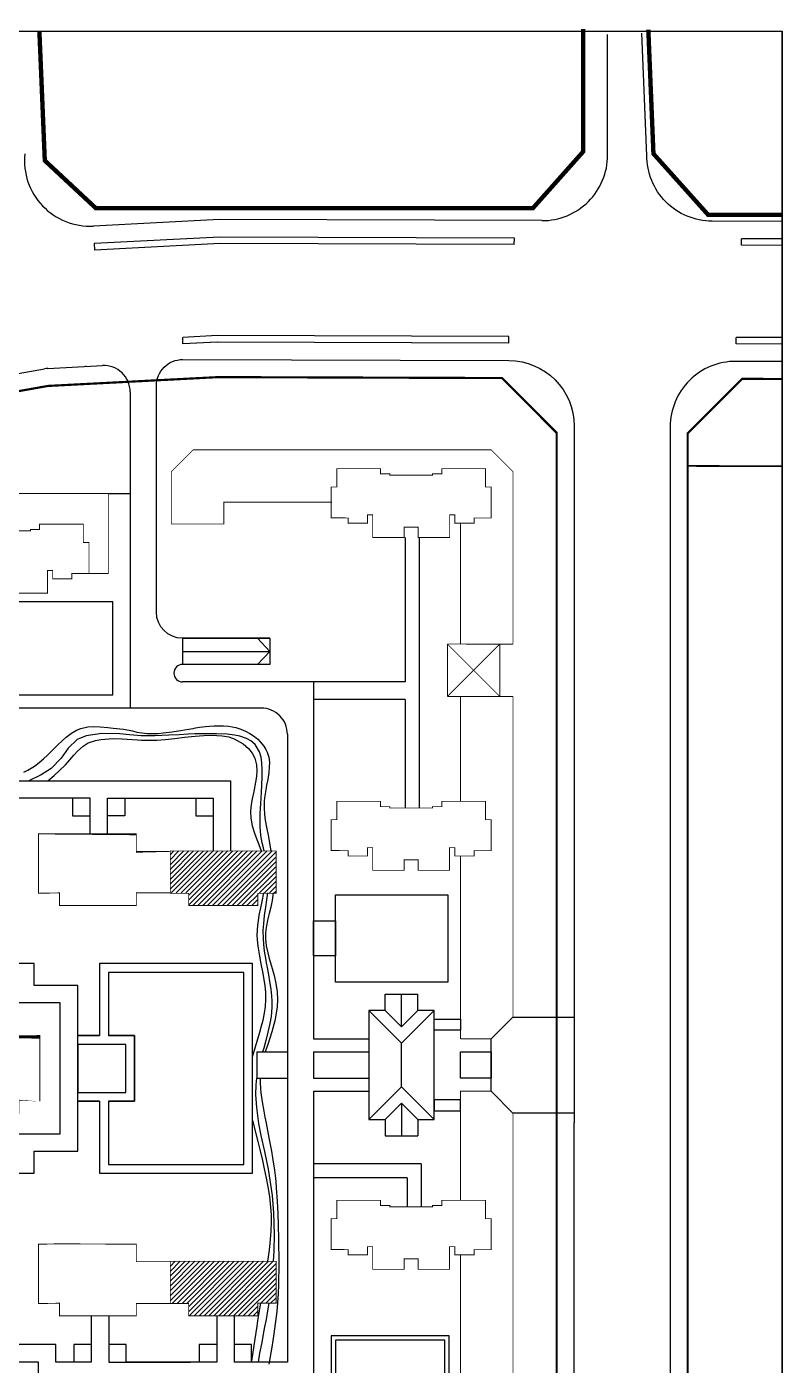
# Model space of a CAD drawing. Extents: x 164940 to 3842273, y 640355 to 1124023.
# Drawn here: x 3629571 to 3633038, y 1086024 to 1092156 of the extents above; entities that cross this region are included whole.
import ezdxf

# ---------------------------------------------------------------- set-up
doc = ezdxf.new("R2010")
doc.units = 0
doc.header["$LTSCALE"] = 1000
doc.header["$MEASUREMENT"] = 0
doc.linetypes.add('ACAD_ISO04W100', pattern=[30.5, 24, -3, 0.5, -3])
doc.linetypes.add('PHANTOMX2', pattern=[127.00000000000001, 63.5, -12.7, 12.7, -12.7, 12.7, -12.7])
for name, color, linetype in [('G-城市绿线', 7, 'Continuous'), ('HACTH', 8, 'Continuous'), ('l-123', 7, 'Continuous'), ('ROAD', 4, 'Continuous'), ('T-房间', 7, 'Continuous'), ('地裂缝坐标戳', 130, 'Continuous'), ('红线', 1, 'Continuous'), ('道牙', 3, 'Continuous')]:
    doc.layers.add(name, color=color, linetype=linetype)
pattern_1 = [(45, (3328025.335582726, 1110707.083654269), (-11.22532015133644, 11.22532015133644), [])]

msp = doc.modelspace()

# ---------------------------------------------------------------- hatches: boundary and pattern name
at = {"layer": 'HACTH'}
h = msp.add_hatch(dxfattribs=at)
h.set_pattern_fill('ANSI31', color=6, scale=10, style=0)
h.set_pattern_definition(pattern_1)
h.paths.add_polyline_path([(3630228.01351113, 1088379.764562704), (3630228.013511102, 1088187.764562116), (3630312.013511096, 1088187.764562097), (3630312.013511087, 1088129.76456209), (3630628.013511158, 1088129.76456209), (3630628.013511148, 1088187.764562097), (3630712.013511143, 1088187.764562116), (3630712.013511105, 1088379.764562704)])
h = msp.add_hatch(dxfattribs=at)
h.set_pattern_fill('ANSI31', color=6, scale=10, style=0)
h.set_pattern_definition(pattern_1)
h.paths.add_polyline_path([(3630228.013511167, 1086499.764561754), (3630228.01351113, 1086307.764561184), (3630312.013511133, 1086307.764561166), (3630312.013511124, 1086249.764561158), (3630628.013511186, 1086249.764561158), (3630628.013511176, 1086307.764561166), (3630712.013511171, 1086307.764561166), (3630712.013511143, 1086499.764561754)])

# ---------------------------------------------------------------- linework, layer by layer
at = {"color": 8}
msp.add_line((3632596.457235391, 1086892.913574268), (3632596.457235391, 1084188.502696686), dxfattribs=at)
at = {"color": 8, "linetype": 'Continuous', "const_width": 20, "flags": 128}
for points in [[(3632117.364549606, 1092146.366947469), (3632117.364549606, 1091583.480685045), (3631888.321983672, 1091325.690910638), (3629886.320966051, 1091325.690910638), (3629653.051593645, 1091543.234387272), (3629628.343811424, 1092134.554802336)], [(3633028.489844256, 1091294.042460442), (3632690.802128396, 1091294.042460442), (3632439.758691869, 1091574.642672268), (3632416.34587377, 1092142.947472975)]]:
    msp.add_lwpolyline(points, dxfattribs=at)
at = {"layer": 'G-城市绿线', "color": 8, "linetype": 'PHANTOMX2', "ltscale": 0.1, "const_width": 8}
for points in [[(3633028.489844256, 1090542.487744306), (3632846.454676163, 1090543.113827602)], [(3632596.457235391, 1090144.122181264), (3633028.489844256, 1090142.637634136)]]:
    msp.add_lwpolyline(points, dxfattribs=at)
at = {"layer": 'l-123', "ltscale": 6}
msp.add_line((3633028.489844256, 1079378.863604319), (3633028.489844256, 1092135.633431011), dxfattribs=at)
msp.add_lwpolyline([(3623945.101466735, 1092135.633431011), (3633028.489844256, 1092135.633431011), (3633028.489844256, 1079378.863604319), (3623945.101466735, 1079378.863604319)], close=True, dxfattribs=at)
at = {"layer": 'ROAD', "color": 8}
for p, q in [((3628978.981904245, 1090469.304514535), (3629651.785221963, 1090589.117367164)), ((3629666.60009653, 1090590.814521153), (3629917.789768211, 1090603.859909856)), ((3631302.613379068, 1089815.786709253), (3631302.613379068, 1089154.571091019)), ((3630684.013216949, 1089234.572086082), (3630284.013216949, 1089234.572706361)), ((3630644.01841589, 1089154.572112308), (3630284.013092888, 1089154.57267058)), ((3630884.018630625, 1089154.571470384), (3630884.014630836, 1087518.954498888)), ((3631302.613379068, 1089074.57044673), (3630884.018434991, 1089074.571470384)), ((3631302.613379068, 1089074.57044673), (3631302.613379068, 1088577.0317516)), ((3631366.613378652, 1089090.570934498), (3631366.613378652, 1088577.031751618)), ((3630644.018043724, 1089034.572701555), (3629964.013510399, 1089034.572701555)), ((3630764.018043724, 1088914.572408114), (3630764.011010683, 1086038.084678993)), ((3630884.014630836, 1087518.954498888), (3631136.465766865, 1087518.954498888)), ((3630624.013406222, 1087458.954498888), (3630624.013112771, 1087338.954498888)), ((3630624.013406222, 1087458.954498888), (3630764.014484721, 1087458.954498888)), ((3630884.014630836, 1087458.954498888), (3631136.465766865, 1087458.954498888)), ((3630624.013112771, 1087338.954498888), (3630764.014191317, 1087338.954498888)), ((3630884.014630836, 1087338.954498888), (3631136.465766865, 1087338.954498888)), ((3630884.014042781, 1087278.954498888), (3630884.001730715, 1082205.086141963)), ((3630884.014042781, 1087278.954498888), (3631136.465766865, 1087278.954498888)), ((3632076.452759408, 1084165.638755531), (3632076.452759408, 1087134.94029668)), ((3631375.746545146, 1086946.619834237), (3630884.01294518, 1086946.621036743)), ((3631375.746545146, 1086946.619834237), (3631375.746545146, 1086749.080064454)), ((3631311.746545552, 1086882.619990752), (3631311.746545552, 1086749.080064473))]:
    msp.add_line(p, q, dxfattribs=at)
at = {"layer": 'ROAD', "color": 8, "ltscale": 6}
for p, q in [((3629964.013510399, 1089034.572701555), (3629404.020698776, 1089034.572701555)), ((3629404.020698776, 1088701.621291403), (3630504.008044737, 1088701.621291403)), ((3630504.008044737, 1088701.621291403), (3630504.008044737, 1088379.538080142)), ((3629859.999848983, 1088621.621291403), (3629364.020698776, 1088621.621291403))]:
    msp.add_line(p, q, dxfattribs=at)
for points in [[(3629653.051593645, 1091543.234387272), (3629628.343811424, 1092134.554802336)], [(3628205.585664769, 1090334.568326016), (3628873.357735683, 1090369.236356866), (3629667.10133271, 1090510.586261236), (3630034.983796977, 1090529.689734717)], [(3629944.013510409, 1090018.160457377), (3630044.013510399, 1090018.160457377)], [(3629780.004641234, 1088621.621291403), (3629780.004641234, 1088541.621291403), (3629860.004641234, 1088541.621291403)], [(3629859.999848983, 1088459.538080104), (3629859.999848983, 1088621.621291403)], [(3629939.999848983, 1088621.621291403), (3630424.008044737, 1088621.621291403)], [(3629939.999848983, 1088459.538080104), (3629939.999848983, 1088621.621291403)], [(3630020.004641234, 1088621.621291403), (3630020.004641234, 1088541.621291403), (3629940.004641234, 1088541.621291403)], [(3630344.012836988, 1088621.621291403), (3630344.012836988, 1088541.621291403), (3630424.012836988, 1088541.621291403)], [(3630424.008044737, 1088621.621291403), (3630424.008044737, 1088379.538080142)], [(3629244.015906525, 1086903.764562317), (3629604.013511163, 1086903.764562317), (3629604.013511163, 1087003.764561944), (3629804.013510399, 1087003.764561944), (3629804.013510399, 1087763.764561944), (3629604.013511163, 1087763.764561944), (3629604.013511163, 1087863.764562317), (3629244.015906525, 1087863.764562317)], [(3629904.012020973, 1087233.764561944), (3629904.012020973, 1086903.764561553), (3630604.013406222, 1086903.764561553), (3630604.013406222, 1087863.764562317), (3629904.012020973, 1087863.764562317), (3629904.012020973, 1087533.764561944)], [(3629944.012020973, 1087233.764561944), (3629944.012020973, 1086943.764561553), (3630564.013406222, 1086943.764561553), (3630564.013406222, 1087823.764562317), (3629944.012020973, 1087823.764562317), (3629944.012020973, 1087533.764561944)], [(3628724.013511163, 1087083.764561944), (3628724.013511163, 1086983.764562317), (3629524.013511163, 1086983.764562317), (3629524.013511163, 1087083.764561944), (3629724.013510399, 1087083.764561944), (3629724.013510399, 1087683.764561944), (3629524.013511163, 1087683.764561944), (3629524.013511163, 1087783.764562317), (3629164.013510921, 1087783.764562317)], [(3632076.713955753, 1087178.954499391), (3631796.465767805, 1087178.954499391), (3631696.465767377, 1087278.954499391), (3631696.465765347, 1087518.954498962), (3631796.465764928, 1087618.954499391), (3632076.713955753, 1087618.954499391)], [(3632076.713955753, 1087598.954499391), (3632076.713955753, 1087198.954499391)], [(3629804.013510399, 1087533.764561944), (3629904.012020973, 1087533.764561944)], [(3629904.012020973, 1087533.764561944), (3629804.013510399, 1087533.764561944)], [(3629804.013510399, 1087493.764561944), (3629804.013510399, 1087273.764561944)], [(3629944.012020973, 1087533.764561944), (3630064.012020973, 1087533.764561944), (3630064.012020973, 1087233.764561944), (3629944.012020973, 1087233.764561944)], [(3629944.012020973, 1087233.764561944), (3630064.012020973, 1087233.764561944), (3630064.012020973, 1087533.764561944), (3629944.012020973, 1087533.764561944)], [(3630884.014630836, 1087458.954498888), (3630884.014630836, 1087338.954498888)], [(3629904.012020973, 1087233.764561944), (3629804.013510399, 1087233.764561944)], [(3629804.013510399, 1087233.764561944), (3629904.012020973, 1087233.764561944)], [(3632076.713955753, 1087165.57239835), (3632076.452759408, 1087134.94029668)], [(3629866.014502279, 1086249.764561177), (3629866.014502279, 1086038.084678993), (3629704.01154299, 1086038.084678993), (3629704.01154299, 1086118.087430102), (3629504.012380435, 1086118.087430102), (3629504.012380435, 1086318.089104992), (3629244.015906525, 1086318.089104992)], [(3629624.01154299, 1085838.087430102), (3629624.01154299, 1086038.087430102), (3629424.012380435, 1086038.087430102), (3629424.012380435, 1086238.089104992), (3629244.015906525, 1086238.089104992)], [(3629946.014502279, 1086249.764561177), (3629946.014502279, 1086038.084678993), (3630320.014502264, 1086038.084678993)], [(3630440.014502264, 1086249.764561158), (3630440.014502264, 1086038.084678993)], [(3630520.014502264, 1086249.764561158), (3630520.014502264, 1086038.084678993)], [(3630964.010267562, 1085538.087430102), (3630964.010267562, 1085318.087430102), (3631504.010267562, 1085318.087430102), (3631504.010267562, 1086158.087430102), (3630964.010267562, 1086158.087430102), (3630964.010267562, 1085938.087430102)], [(3630984.010267562, 1085538.087430102), (3630984.010267562, 1085338.087430102), (3631484.010267562, 1085338.087430102), (3631484.010267562, 1086138.087430102), (3630984.010267562, 1086138.087430102), (3630984.010267562, 1085938.087430102)], [(3629866.014502279, 1086118.084678993), (3629786.014502279, 1086118.084678993), (3629786.014502279, 1086038.084678993)], [(3630026.014502279, 1086038.084678993), (3630026.014502279, 1086118.084678993), (3629946.014502279, 1086118.084678993)], [(3630440.014502264, 1086118.084678993), (3630360.014502264, 1086118.084678993), (3630360.014502264, 1086038.084678993)], [(3630600.014502264, 1086038.084678993), (3630600.014502264, 1086118.084678993), (3630520.014502264, 1086118.084678993)], [(3630440.014502264, 1086038.084678993), (3630026.014502279, 1086038.084678993)], [(3630320.014502264, 1086038.084678993), (3630026.014502279, 1086038.084678993)], [(3630764.014537667, 1086038.084678993), (3630520.014502264, 1086038.084678993)]]:
    msp.add_lwpolyline(points, dxfattribs=at)
at = {"layer": 'ROAD', "color": 8}
msp.add_lwpolyline([(3630684.013216949, 1089354.572603748), (3630284.013216949, 1089354.573581935, -0.4142128461220058), (3630164.013510399, 1089474.573581935), (3630164.013510399, 1090511.752526582, -0.4151746973703651), (3630284.407158258, 1090631.751880915), (3631777.698075396, 1090626.853264802, -0.4132530801436263), (3632076.713955753, 1090326.85487897), (3632076.713955753, 1087165.57239835)], format="xyb", dxfattribs=at)
for points in [[(3630044.013510399, 1090484.021447682), (3630044.013510399, 1089034.572701555)], [(3631366.613378652, 1089815.786709253), (3631366.613378652, 1089090.570934498)], [(3630284.013216949, 1089354.573581935), (3630284.013216949, 1089234.572706361)], [(3630284.013216949, 1089354.573581935), (3630684.013216949, 1089354.573581935)], [(3630626.788040071, 1089354.572743688), (3630684.013216949, 1089294.573144157), (3630626.7880451, 1089234.572174818)], [(3630684.013216949, 1089354.573581935), (3630684.013216949, 1089234.572086082)], [(3630284.013216949, 1089294.573144157), (3630684.013216949, 1089294.573144157)], [(3631302.613549882, 1089154.57044673), (3630283.866887108, 1089154.572938)], [(3631311.746545552, 1086882.619990752), (3630884.012789872, 1086882.621036739)]]:
    msp.add_lwpolyline(points, dxfattribs=at)
at = {"layer": 'ROAD', "color": 8, "ltscale": 6}
for points in [[(3629402.368103943, 1089094.572701555), (3629964.014443901, 1089094.572701555), (3629964.014443901, 1089521.153093454), (3629402.368103943, 1089521.153093454)], [(3629804.013510399, 1087273.764561944), (3630024.012020973, 1087273.764561944), (3630024.012020973, 1087493.764561944), (3629804.013510399, 1087493.764561944)]]:
    msp.add_lwpolyline(points, close=True, dxfattribs=at)
at = {"layer": 'ROAD', "color": 8}
for points in [[(3630984.024952359, 1088179.198653576), (3631498.435166829, 1088179.197989058), (3631498.435166885, 1087779.198144925), (3630984.024952405, 1087779.198809461)], [(3630984.024952387, 1087899.198731527), (3630884.024094564, 1087899.198778503), (3630884.024094564, 1088059.198778503), (3630984.024952387, 1088059.198731527)], [(3631556.465766632, 1087458.954498646), (3631696.465767377, 1087458.954498366), (3631696.465767377, 1087338.954499391), (3631556.465766632, 1087338.954499689)]]:
    msp.add_lwpolyline(points, close=True, dxfattribs=at)
for centre, radius, start, end in [((3629672.823838728, 1090470.976025526), 119.9999999999999, 92.97294558291868, 100.0973917685382), ((3629844.013510399, 1090479.866661009), 119.9999999999987, 90, 92.97294558291868), ((3629924.013510399, 1090484.021414228), 120, 0, 92.97294558291868), ((3630284.013154914, 1089194.57268848), 40.00001789397675, 89.99991995872067, 269.9999199587206), ((3630644.018043724, 1088914.572701555), 120, 359.9998399174414, 90)]:
    msp.add_arc(centre, radius, start, end, dxfattribs=at)
at = {"layer": 'T-房间', "ltscale": 6}
for p, q in [((3631211.465766865, 1087648.954498888), (3631211.465766865, 1087723.954498888)), ((3631211.465766865, 1087723.954498888), (3631361.465766865, 1087723.954498888)), ((3631286.465766865, 1087573.954498888), (3631286.465766865, 1087723.954498888)), ((3631136.465766865, 1087648.954498888), (3631286.465766865, 1087498.954498888)), ((3631211.465766865, 1087648.954498888), (3631286.465766865, 1087573.954498888)), ((3631286.465766865, 1087498.954498888), (3631436.465766865, 1087648.954498888)), ((3631286.465766865, 1087573.954498888), (3631361.465766865, 1087648.954498888)), ((3631286.465766865, 1087298.954498888), (3631286.465766865, 1087498.954498888)), ((3631136.465766865, 1087148.954498888), (3631286.465766865, 1087298.954498888)), ((3631286.465766865, 1087298.954498888), (3631436.465766865, 1087148.954498888)), ((3631211.465766865, 1087148.954498888), (3631286.465766865, 1087223.954498888)), ((3631286.465766865, 1087223.954498888), (3631361.465766865, 1087148.954498888)), ((3631286.465766865, 1087223.954498888), (3631286.465766865, 1087073.954498888)), ((3631211.465766865, 1087148.954498888), (3631211.465766865, 1087073.954498888)), ((3631211.465766865, 1087073.954498888), (3631361.465766865, 1087073.954498888))]:
    msp.add_line(p, q, dxfattribs=at)
at = {"layer": 'T-房间', "ltscale": 6, "const_width": 4}
for points in [[(3631796.465757896, 1089327.732411501), (3631796.465754646, 1090118.160457377), (3631696.465754217, 1090218.160457377), (3630332.657842494, 1090218.160457377), (3630232.657842494, 1090118.160457377), (3630232.657842494, 1089878.160457377), (3630472.657842494, 1089878.160457377), (3630472.657842494, 1089978.160457377), (3630968.61337884, 1089978.160457377)], [(3629289.189609119, 1089877.15309345), (3629289.189609119, 1089918.160457377), (3629389.189609119, 1090018.160457377), (3629944.013510409, 1090018.160457377), (3629944.013510409, 1089651.153093491), (3629855.189609124, 1089651.153093491)], [(3629521.189608916, 1089561.153093436), (3629665.189608919, 1089561.153093436), (3629665.189608919, 1089665.081355096), (3629689.189609119, 1089665.081355096), (3629689.189609119, 1089627.153093469), (3629777.189609126, 1089627.153093469), (3629777.189609117, 1089651.153093473), (3629855.189609124, 1089651.153093473), (3629855.189609115, 1089793.153093447), (3629829.189609119, 1089793.153093447), (3629829.189609119, 1089877.15309345), (3629629.189609109, 1089877.15309345), (3629629.189609109, 1089853.153093447), (3629587.189609117, 1089853.153093447), (3629587.189609108, 1089847.153093432), (3629391.18960913, 1089847.153093376)], [(3631556.465758055, 1089327.934847873), (3631556.465755661, 1089881.786709287)], [(3631556.465755978, 1089809.040381004), (3631556.465758055, 1089327.934847873)], [(3631496.465758567, 1089328.036066078), (3631496.465758567, 1089088.036066078)], [(3631496.465758567, 1089327.985456985), (3631736.465758567, 1089087.782849845)], [(3631496.465758567, 1089327.985456985), (3631796.465757896, 1089327.732411501)], [(3631736.465758567, 1089327.783020594), (3631496.465758567, 1089088.036066078)], [(3631736.465758567, 1089327.783020594), (3631736.465758567, 1089087.782849845)], [(3631796.465758883, 1089087.782849845), (3631496.465758567, 1089087.782849845)], [(3631556.465759088, 1089087.782849845), (3631556.465761165, 1088607.031751656)], [(3631556.465766343, 1087518.954498366), (3631696.465765347, 1087518.954498962), (3631796.465764928, 1087618.954499391), (3631796.465758883, 1089087.782849845)], [(3631556.465762245, 1088357.031751674), (3631556.465764909, 1087738.087430102)], [(3631556.465764322, 1087874.731808741), (3631556.465762245, 1088357.031751674)], [(3631556.465762311, 1088357.031751674), (3631556.465766343, 1087518.954498366)], [(3631796.465773254, 1085889.055013441), (3631796.465767805, 1087178.954499391), (3631696.465767377, 1087278.954499391), (3631556.465767377, 1087278.954499391), (3631556.465769147, 1086779.080064491)], [(3631556.465770162, 1086529.08006451), (3631556.465772723, 1085889.257449833)]]:
    msp.add_lwpolyline(points, dxfattribs=at)
for points in [[(3631696.465019432, 1090047.786709265), (3631670.465019436, 1090047.786709265), (3631670.465019445, 1090131.786709268), (3631470.465019436, 1090131.786709268), (3631470.465019436, 1090107.786709265), (3631428.465019434, 1090107.786709283), (3631428.465019434, 1090101.78670925), (3631232.465019447, 1090101.786709194), (3631232.465019447, 1090107.786709265), (3631190.465019445, 1090107.786709265), (3631190.465019445, 1090131.786709268), (3630990.465019436, 1090131.786709268), (3630990.465019436, 1090047.786709265), (3630964.465019439, 1090047.786709265), (3630964.465019411, 1089905.786709309), (3631042.465019437, 1089905.786709291), (3631042.465019437, 1089881.786709287), (3631130.465019436, 1089881.786709287), (3631130.465019436, 1089919.714970913), (3631154.465019644, 1089919.714970913), (3631154.465019644, 1089815.786709272), (3631298.465019648, 1089815.786709253), (3631298.465019611, 1089863.786709242), (3631362.46501927, 1089863.786709186), (3631362.465019233, 1089815.786709253), (3631506.465019236, 1089815.786709253), (3631506.465019236, 1089919.714970913), (3631530.465019436, 1089919.714970913), (3631530.465019436, 1089881.786709287), (3631618.465019443, 1089881.786709287), (3631618.465019434, 1089905.786709291), (3631696.465019441, 1089905.786709291)], [(3631696.46132006, 1088523.031751652), (3631670.461320064, 1088523.031751652), (3631670.461320064, 1088607.031751656), (3631470.461320055, 1088607.031751656), (3631470.461320055, 1088583.031751652), (3631428.461320053, 1088583.031751671), (3631428.461320053, 1088577.031751637), (3631232.461320066, 1088577.031751581), (3631232.461320066, 1088583.031751652), (3631190.461320073, 1088583.031751652), (3631190.461320073, 1088607.031751656), (3630990.461320064, 1088607.031751656), (3630990.461320064, 1088523.031751652), (3630964.461320058, 1088523.031751652), (3630964.46132004, 1088381.031751697), (3631042.461320057, 1088381.031751678), (3631042.461320057, 1088357.031751674), (3631130.461320064, 1088357.031751674), (3631130.461320064, 1088394.960013301), (3631154.461320263, 1088394.960013301), (3631154.461320263, 1088291.031751659), (3631298.461320267, 1088291.031751641), (3631298.461320239, 1088339.03175163), (3631362.461319889, 1088339.031751574), (3631362.461319861, 1088291.031751641), (3631506.461319855, 1088291.031751659), (3631506.461319855, 1088394.960013301), (3631530.461320064, 1088394.960013301), (3631530.461320064, 1088357.031751674), (3631618.461320062, 1088357.031751674), (3631618.461320062, 1088381.031751678), (3631696.46132006, 1088381.031751678)], [(3630228.01351113, 1088379.76456276), (3630072.013511152, 1088379.764562723), (3630072.013511143, 1088459.764562667), (3629624.013511172, 1088459.764562704), (3629624.013511172, 1088459.764562704), (3629624.013511126, 1088187.764562172), (3629720.013511122, 1088187.764562153), (3629720.013511122, 1088129.764562164), (3630072.013511171, 1088129.764562146), (3630072.013511161, 1088187.764562153), (3630228.013511167, 1088187.764562153)], [(3630712.013511105, 1088379.764562704), (3630228.01351113, 1088379.764562704), (3630228.013511102, 1088187.764562116), (3630312.013511096, 1088187.764562097), (3630312.013511087, 1088129.76456209), (3630628.013511158, 1088129.76456209), (3630628.013511148, 1088187.764562097), (3630712.013511143, 1088187.764562116)], [(3629630.202960043, 1087529.764562183), (3629124.013511238, 1087529.764562276), (3629124.013511238, 1087529.764562276), (3629124.013511172, 1087237.764561743), (3629124.013511163, 1087179.764561717), (3629534.202960047, 1087179.76456168), (3629534.202960056, 1087237.76456165), (3629630.202960053, 1087237.764561669)], [(3631696.461319976, 1086695.080064487), (3631670.46131998, 1086695.080064487), (3631670.46131998, 1086779.080064491), (3631470.461319971, 1086779.080064491), (3631470.461319971, 1086755.080064487), (3631428.461319969, 1086755.080064506), (3631428.461319969, 1086749.080064473), (3631232.461319982, 1086749.080064417), (3631232.461319982, 1086755.080064487), (3631190.46131999, 1086755.080064487), (3631190.46131998, 1086779.080064491), (3630990.46131998, 1086779.080064491), (3630990.46131998, 1086695.080064487), (3630964.461319975, 1086695.080064487), (3630964.461319956, 1086553.080064532), (3631042.461319973, 1086553.080064513), (3631042.461319973, 1086529.08006451), (3631130.46131998, 1086529.08006451), (3631130.46131998, 1086567.008326136), (3631154.46132018, 1086567.008326136), (3631154.46132018, 1086463.080064495), (3631298.461320183, 1086463.080064476), (3631298.461320155, 1086511.080064446), (3631362.461319805, 1086511.080064409), (3631362.461319777, 1086463.080064476), (3631506.461319772, 1086463.080064476), (3631506.461319772, 1086567.008326136), (3631530.46131998, 1086567.008326136), (3631530.46131998, 1086529.08006451), (3631618.461319978, 1086529.08006451), (3631618.461319978, 1086553.080064513), (3631696.461319976, 1086553.080064513)], [(3630228.013511148, 1086499.764561773), (3630072.013511171, 1086499.764561754), (3630072.013511161, 1086579.764561699), (3629720.013511159, 1086579.764561754), (3629624.013511191, 1086579.764561717), (3629624.013511145, 1086307.764561184), (3629720.013511141, 1086307.764561166), (3629720.013511141, 1086249.764561196), (3630072.013511189, 1086249.764561158), (3630072.01351118, 1086307.764561166), (3630228.013511186, 1086307.764561184)], [(3630712.013511143, 1086499.764561754), (3630228.013511167, 1086499.764561754), (3630228.01351113, 1086307.764561184), (3630312.013511133, 1086307.764561166), (3630312.013511124, 1086249.764561158), (3630628.013511186, 1086249.764561158), (3630628.013511176, 1086307.764561166), (3630712.013511171, 1086307.764561166)]]:
    msp.add_lwpolyline(points, close=True, dxfattribs=at)
at = {"layer": 'T-房间', "ltscale": 6}
for points in [[(3631361.465766865, 1087648.954498888), (3631361.465766865, 1087723.954498888)], [(3631211.465766865, 1087648.954498888), (3631136.465766865, 1087648.954498888), (3631136.465766865, 1087148.954498888), (3631211.465766865, 1087148.954498888)], [(3631361.465766865, 1087148.954498888), (3631436.465766865, 1087148.954498888), (3631436.465766865, 1087648.954498888), (3631361.465766865, 1087648.954498888)], [(3631361.465766865, 1087148.954498888), (3631361.465766865, 1087073.954498888)]]:
    msp.add_lwpolyline(points, dxfattribs=at)
for points in [[(3631556.465765906, 1087558.954498552), (3631436.465766865, 1087558.954498366), (3631436.465766865, 1087608.954498888), (3631556.465765906, 1087608.954499074)], [(3631436.465766865, 1087188.954498888), (3631556.465767517, 1087188.954499018), (3631556.465767517, 1087238.95449954), (3631436.465766865, 1087238.954499391)]]:
    msp.add_lwpolyline(points, close=True, dxfattribs=at)
at = {"layer": '地裂缝坐标戳', "color": 8, "ltscale": 6}
for points in [[(3629556.813297614, 1088741.32808783), (3629575.808091962, 1088750.350642771), (3629605.94399112, 1088768.839326379), (3629627.818629366, 1088785.335437421), (3629646.889868022, 1088801.580288865), (3629665.235884373, 1088818.542527341), (3629691.930235072, 1088844.783929688), (3629712.916188498, 1088865.893848118), (3629732.481554595, 1088884.939501927), (3629750.277223351, 1088900.882124127), (3629775.758664167, 1088920.249400333), (3629798.927468645, 1088933.51388526), (3629817.455735167, 1088940.879960627), (3629850.603303925, 1088947.948288162), (3629878.038085473, 1088949.68256547), (3629905.932004477, 1088948.963108946), (3629940.971685561, 1088945.935540524), (3629965.416865886, 1088943.171145999), (3629982.966146606, 1088941.578070436), (3629996.881514347, 1088940.125723471), (3630012.779889244, 1088938.059952956), (3630039.076050899, 1088933.161299572), (3630054.55469784, 1088929.574225143), (3630075.077543833, 1088924.923026589), (3630097.066474312, 1088921.131928329), (3630122.412794919, 1088918.668368821), (3630147.071980356, 1088917.978275222), (3630171.471727963, 1088918.699026433), (3630194.791561493, 1088920.470407017), (3630209.325574, 1088922.017475822), (3630236.435738697, 1088925.620145787), (3630255.214366491, 1088928.529588532), (3630276.267962686, 1088932.053888858), (3630292.391467213, 1088934.858435252), (3630313.139428661, 1088938.495895647), (3630331.276515896, 1088941.608750158), (3630343.650570164, 1088943.647764724), (3630361.912829873, 1088946.461682738), (3630388.421709842, 1088949.956899349), (3630407.752296419, 1088951.915894401), (3630428.841250909, 1088953.329439823), (3630455.924782983, 1088953.780735255), (3630470.812043647, 1088953.252692715), (3630493.875164899, 1088951.154007026), (3630510.506290781, 1088948.53994402), (3630527.187170821, 1088944.86279183), (3630550.726288862, 1088937.626563151), (3630572.401776767, 1088928.523741503), (3630591.903348469, 1088918.04326442), (3630613.29478, 1088903.654097234), (3630627.755457253, 1088891.777376615), (3630639.501891105, 1088880.408730813), (3630655.958042915, 1088860.509097994), (3630665.443806161, 1088845.285152186), (3630671.18684652, 1088833.245522314), (3630678.318085658, 1088809.649230455), (3630681.157936162, 1088786.427081142), (3630681.040443263, 1088763.408543718), (3630678.825747349, 1088739.980304454), (3630673.57654642, 1088707.232387409), (3630668.634623826, 1088681.197354019), (3630664.674081688, 1088659.833247688), (3630659.346968827, 1088622.805001595), (3630658.14302121, 1088607.348219854), (3630657.801442479, 1088575.516569474), (3630659.478401278, 1088548.558405534), (3630662.668687326, 1088521.241789263), (3630667.790303367, 1088489.407290955), (3630676.511566692, 1088444.044843809), (3630683.83181622, 1088406.344328326), (3630688.505418363, 1088379.764562704)], [(3630657.301328878, 1088379.764562704), (3630653.8479639, 1088394.537356951), (3630648.961954012, 1088416.76962667), (3630645.592816646, 1088434.423604727), (3630642.862411222, 1088452.329920222), (3630640.682342087, 1088472.34287572), (3630639.519819605, 1088488.703455896), (3630638.831964682, 1088505.912511823), (3630638.626758696, 1088524.229572442), (3630639.144649363, 1088551.388376922), (3630640.161801797, 1088574.26977557), (3630641.584191878, 1088597.894896333), (3630643.248652375, 1088622.037902091), (3630645.156712073, 1088649.166097556), (3630647.206108828, 1088682.016002283), (3630648.750345779, 1088718.850729548), (3630649.000336963, 1088752.198387728), (3630647.257881162, 1088784.133799643), (3630643.404294389, 1088810.119570707), (3630636.507051882, 1088834.470504642), (3630616.5111104, 1088867.946675502), (3630596.604453015, 1088884.562608254), (3630577.035032089, 1088895.015756645), (3630546.670181786, 1088905.323436455), (3630521.148480714, 1088910.653469384), (3630487.608250638, 1088914.776611802), (3630439.67738508, 1088917.136255939), (3630389.558935638, 1088917.202532523), (3630339.447214806, 1088915.86251703), (3630309.602768828, 1088914.576109879), (3630268.855130372, 1088912.484497101), (3630220.362757833, 1088909.953584847), (3630156.460961399, 1088907.680416339), (3630093.794666163, 1088908.112912577), (3630077.772612466, 1088908.826239285), (3630041.535439852, 1088911.525658899), (3629996.317293334, 1088916.304314834), (3629913.757949348, 1088918.572399457), (3629842.006111589, 1088907.212220774), (3629801.194991578, 1088889.939644159), (3629760.590064728, 1088851.413770773), (3629728.336945909, 1088805.188664392), (3629682.405309749, 1088757.286692251), (3629635.694745571, 1088728.192852725), (3629579.461392581, 1088701.621291403)], [(3629667.09621486, 1088701.621291403), (3629695.623240403, 1088725.826502134), (3629720.791212532, 1088748.295795833), (3629747.474998158, 1088774.614917458), (3629767.884545146, 1088797.544580986), (3629785.620674479, 1088818.560147163), (3629802.932454652, 1088837.787925684), (3629828.609333622, 1088860.638195564), (3629852.328860142, 1088874.601564788), (3629885.813511244, 1088886.072458279), (3629910.260703114, 1088890.720086311), (3629966.250372061, 1088894.482407038), (3630007.14921354, 1088893.645796095), (3630078.141584561, 1088888.500628629), (3630096.369719642, 1088887.467239675), (3630136.545674649, 1088887.046462641), (3630165.554429998, 1088888.09502012), (3630203.62391113, 1088890.803909329), (3630248.903344401, 1088895.378037345), (3630293.418945537, 1088900.570732475), (3630341.523825505, 1088906.109464773), (3630381.42259699, 1088909.700918541), (3630416.206509338, 1088911.046174344), (3630464.99280364, 1088908.177892611), (3630494.958434922, 1088902.332023986), (3630520.009055442, 1088894.078553979), (3630561.417415512, 1088870.868850023), (3630586.159411591, 1088848.739654057), (3630602.936652374, 1088827.27015742), (3630614.476382785, 1088804.800556385), (3630622.110157904, 1088775.060743102), (3630623.740712141, 1088748.460106709), (3630622.005527501, 1088721.57090363), (3630618.182054662, 1088695.520042394), (3630609.652322137, 1088653.035717596), (3630602.611660377, 1088618.916760281), (3630598.124436119, 1088592.367447902), (3630595.090410595, 1088560.136821278), (3630595.961087204, 1088530.484064285), (3630602.600453521, 1088494.671119832), (3630612.752353155, 1088462.057163686), (3630623.836829063, 1088432.673440845), (3630633.030881637, 1088409.301082221), (3630643.980275827, 1088379.764562704)], [(3630604.013406222, 1087436.089235068), (3630616.698041649, 1087478.548225247), (3630625.770933979, 1087507.984010343), (3630638.216366737, 1087549.689318918), (3630645.934819958, 1087577.994936154), (3630652.18975566, 1087603.876012479), (3630658.697901039, 1087636.768438061), (3630662.965956523, 1087667.432229397), (3630665.112928755, 1087697.397079048), (3630664.680234899, 1087732.297075194), (3630662.073472177, 1087761.450682346), (3630652.985159147, 1087818.218571049), (3630644.085292692, 1087862.53036105), (3630637.026609645, 1087898.27672162), (3630629.775457091, 1087943.392728482), (3630626.840434686, 1087972.916851201), (3630625.95304677, 1087994.806623989), (3630628.268915999, 1088039.672999576), (3630630.913579927, 1088059.994892486), (3630635.262874865, 1088085.780719024), (3630642.063233905, 1088119.968172301), (3630647.93542776, 1088148.239544731), (3630655.409024569, 1088187.764562097)], [(3630672.314713799, 1088187.764562116), (3630668.284580751, 1088155.966943436), (3630663.433489406, 1088122.302454755), (3630658.012216871, 1088083.64727036), (3630653.8804353, 1088046.386561532), (3630651.950075316, 1088015.418061343), (3630652.338271017, 1087975.333389573), (3630656.011141787, 1087934.027182226), (3630659.167649305, 1087910.865722083), (3630662.82543794, 1087888.093342547), (3630666.596041095, 1087866.790379238), (3630670.562613809, 1087845.492095695), (3630676.888224917, 1087811.879824538), (3630682.209178542, 1087781.905944318), (3630687.620194049, 1087745.969154172), (3630690.852926669, 1087716.089644086), (3630692.316889434, 1087692.384428353), (3630692.435390062, 1087662.454480537), (3630689.067703213, 1087621.946633727), (3630683.634508603, 1087588.597730444), (3630674.850734786, 1087548.918220036), (3630665.242572648, 1087512.166841485), (3630655.426793412, 1087476.949468859), (3630650.401555493, 1087458.954498888)], [(3630698.585368858, 1088187.764562116), (3630693.745610478, 1088152.840856881), (3630687.298356655, 1088122.192522426), (3630680.26501808, 1088093.92766741), (3630674.118474952, 1088069.211526559), (3630666.041459047, 1088028.69297712), (3630663.591032333, 1088005.335154672), (3630663.638489299, 1087977.503614974), (3630667.29608949, 1087945.303301484), (3630673.957125505, 1087912.692540799), (3630680.711410359, 1087886.667520878), (3630690.892445135, 1087851.377946016), (3630702.788406347, 1087809.7208592), (3630711.546424811, 1087773.106751022), (3630717.449013765, 1087734.429418881), (3630718.823788536, 1087698.930079871), (3630716.653769973, 1087663.714100578), (3630706.037258503, 1087602.227787719), (3630692.038778697, 1087550.42904985), (3630673.581890703, 1087493.763509196), (3630667.937914074, 1087476.834897258), (3630662.150344892, 1087458.954498888)], [(3630700.494138754, 1086499.764561773), (3630703.098266066, 1086546.333455638), (3630704.802594378, 1086622.41407371), (3630701.902511853, 1086721.729045816), (3630695.054251409, 1086801.404691738), (3630676.756300961, 1086921.156338592), (3630659.869786256, 1087002.187616517), (3630644.204373189, 1087075.549602759), (3630633.714874384, 1087130.833994065), (3630623.546347271, 1087204.19940113), (3630620.034953223, 1087263.902722084), (3630621.08778564, 1087308.137650982), (3630624.013112939, 1087338.954498888)], [(3630638.685510715, 1087338.954498888), (3630638.37953476, 1087319.044352089), (3630640.152312915, 1087289.22635571), (3630642.062711899, 1087271.182722886), (3630648.028578346, 1087229.859292739), (3630655.29362247, 1087187.813022163), (3630660.561392016, 1087159.566949577), (3630665.8912094, 1087132.051166937), (3630672.416849934, 1087099.055875678), (3630680.683745096, 1087057.165851732), (3630690.61096762, 1087004.386988179), (3630695.759075346, 1086974.566933577), (3630704.244026492, 1086917.241175108), (3630707.286812614, 1086892.265668818), (3630710.097899211, 1086865.952777275), (3630712.858566937, 1086835.876466007), (3630717.139434383, 1086775.472395968), (3630719.998343584, 1086716.569402524), (3630721.650857308, 1086667.208314025), (3630723.197032816, 1086599.78547274), (3630723.744647193, 1086568.068365332), (3630724.257307888, 1086524.306357176), (3630724.384258787, 1086487.6018723), (3630722.903648798, 1086394.11362891), (3630721.03669808, 1086350.262538855), (3630715.082634983, 1086269.979761922), (3630701.96358863, 1086166.985707217), (3630692.001696683, 1086106.066062831), (3630682.814367765, 1086054.233745177), (3630678.218237215, 1086028.935082265)], [(3630604.013406222, 1087145.520170227), (3630628.917727309, 1087049.295610868), (3630637.97079778, 1087011.48623959), (3630649.313396026, 1086961.902055972), (3630657.813953214, 1086923.15038734), (3630666.691296107, 1086880.713703063), (3630674.198131875, 1086841.204659779), (3630681.409199021, 1086795.953269907), (3630688.98169954, 1086713.970890146), (3630689.56269358, 1086680.772134186), (3630688.379412337, 1086638.387933754), (3630684.119702556, 1086583.101940852), (3630680.451042277, 1086550.565406465), (3630673.433452814, 1086499.764561773)], [(3630600.710246458, 1086042.537072235), (3630616.383391141, 1086144.148613074), (3630625.229327881, 1086201.74642098), (3630629.064116056, 1086226.548832868), (3630637.7118073, 1086281.766291567), (3630641.783436338, 1086307.764561184)], [(3630678.462508523, 1086307.764561184), (3630671.108376679, 1086263.095432174), (3630665.93120326, 1086233.552895569), (3630659.674853018, 1086199.207064071), (3630653.374891213, 1086165.583401461), (3630646.156983624, 1086127.669952986), (3630636.716912284, 1086078.137229652), (3630629.226123567, 1086038.084678993)]]:
    msp.add_lwpolyline(points, dxfattribs=at)
at = {"layer": '红线', "color": 8, "linetype": 'ACAD_ISO04W100', "const_width": 10}
msp.add_lwpolyline([(3631996.458318147, 1087165.430173472), (3631996.465973674, 1090295.988684025), (3631746.467277805, 1090546.808824864), (3630446.667729306, 1090551.06773951), (3629667.10133271, 1090510.586261236), (3628873.357735683, 1090369.236356866), (3626251.799587903, 1090233.135638227), (3626101.427717215, 1090225.308642191), (3625851.577310913, 1089962.350631923), (3625849.364849634, 1087314.379733157), (3625849.23731053, 1087163.790173203), (3625846.462657132, 1083835.896286414), (3625844.616232959, 1081485.964490873), (3626094.419562115, 1081235.814163469), (3626244.417375305, 1081235.729201537), (3628844.345424126, 1081234.160205935), (3629644.277932595, 1081133.689184793), (3631746.458277141, 1081132.429184587), (3631996.465973674, 1081382.265607853), (3631996.458318147, 1083971.689649996)], close=True, dxfattribs=at)
at = {"layer": '红线', "color": 8, "const_width": 10}
msp.add_lwpolyline([(3633028.489844256, 1090542.488349852), (3632846.454676163, 1090543.113827602), (3632596.456151937, 1090293.972829272), (3632596.456151937, 1087165.425998614), (3632596.456151937, 1084512.922924802), (3633028.489844256, 1084512.922924802)], dxfattribs=at)
at = {"layer": '道牙', "color": 8, "ltscale": 100}
for p, q in [((3630452.744849489, 1091272.903223195), (3629875.603581776, 1091242.929728952)), ((3631929.060106657, 1091268.060294342), (3630452.744849489, 1091272.903223195)), ((3630284.407158258, 1090702.994061307), (3630284.407158258, 1090733.048214827)), ((3633028.489844256, 1090732.561776926), (3632817.861522201, 1090733.352516376)), ((3633028.489844256, 1090702.561601278), (3632817.758442002, 1090703.352693476)), ((3633028.489844256, 1090622.628142432), (3632817.483561465, 1090623.353165713)), ((3632516.452759455, 1090323.354936641), (3632516.452759455, 1087165.565330618)), ((3632516.452759455, 1087165.565330618), (3632516.452759455, 1087134.933071014)), ((3632516.452759455, 1087165.565330618), (3632516.452759455, 1087134.933071014)), ((3632516.452759455, 1087134.933071014), (3632516.452759455, 1084694.902155929))]:
    msp.add_line(p, q, dxfattribs=at)
at = {"layer": '道牙', "color": 8}
for p, q in [((3629879.752743241, 1091163.03739854), (3629881.308678786, 1091133.077774633)), ((3631802.766957299, 1091158.473996603), (3631802.865369261, 1091188.473835186)), ((3632842.634915558, 1091154.980846223), (3632842.737995756, 1091184.980669142)), ((3631777.699310954, 1090706.852992297), (3631777.797722916, 1090736.85283088)), ((3631777.960507299, 1090706.852834363), (3631778.058919261, 1090736.852672946)), ((3632817.758442002, 1090703.352693476), (3632817.861522201, 1090733.352516376))]:
    msp.add_line(p, q, dxfattribs=at)
at = {"layer": '道牙', "color": 8, "ltscale": 100}
for points in [[(3632230.044226299, 1091568.058680192), (3632230.044226299, 1092120.21142614)], [(3632409.783029991, 1091565.439749182), (3632386.671533181, 1092126.430507906)], [(3631802.865369261, 1091188.473835186), (3630454.68969369, 1091192.896412861), (3629879.752743241, 1091163.03739854)], [(3631802.766957299, 1091158.473996603), (3630455.419010266, 1091162.89385897), (3629881.308678786, 1091133.077774633)], [(3633028.489844256, 1091184.34242078), (3632842.737995756, 1091184.980669142)], [(3633028.489844256, 1091154.34224368), (3632842.634915558, 1091154.980846223)], [(3631777.797722916, 1090736.85283088), (3630442.037975441, 1090741.234679137), (3630284.407158258, 1090733.048214827)], [(3631778.058919261, 1090736.852672946), (3630442.299171786, 1090741.234521203), (3630284.407158258, 1090733.034491808)], [(3631777.699310954, 1090706.852992297), (3630442.767292016, 1090711.232125246), (3630284.407158258, 1090703.007784308)], [(3631777.960507299, 1090706.852834363), (3630443.028488361, 1090711.231967331), (3630284.407158258, 1090702.994061307)]]:
    msp.add_lwpolyline(points, dxfattribs=at)
msp.add_lwpolyline([(3633028.489844256, 1091264.342893016), (3632708.752227982, 1091265.44152011, -0.4157649516246499), (3632409.794461547, 1091568.058680192)], format="xyb", dxfattribs=at)
for centre, radius, start, end in [((3629860.044226299, 1091542.52596802), 300.0000000000171, 173.9938597021961, 272.9729455829187), ((3631930.044226299, 1091568.058680192), 299.9999999999255, 269.8120360585297, 0), ((3632816.452759455, 1090323.354936641), 299.9999999999959, 89.80312466581124, 180)]:
    msp.add_arc(centre, radius, start, end, dxfattribs=at)

doc.saveas('drawing.dxf')
